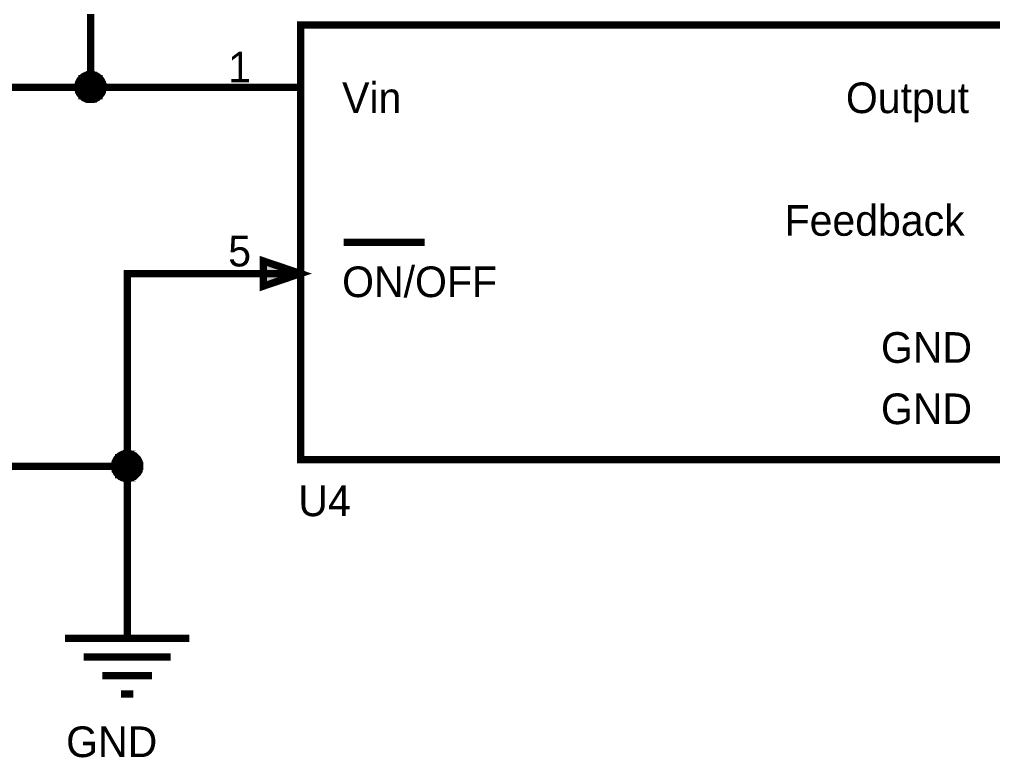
# Model space of a CAD drawing. Header units: millimetres. Extents: x 0 to 800, y 0 to 567.
# Drawn here: x 658.6 to 698.4, y 356.57 to 386.76 of the extents above; entities that cross this region are included whole.
import ezdxf

# ---------------------------------------------------------------- set-up
doc = ezdxf.new("R2010")
doc.units = ezdxf.units.MM
doc.layers.add('Sheet', color=255, linetype='Continuous')

msp = doc.modelspace()

# ---------------------------------------------------------------- linework, layer by layer
at = {"layer": 'Sheet'}
for points, const_width in [([(661.516, 386.983), (661.516, 383.982), (652.019, 383.982), (652.019, 382.997)], 0.3), ([(661.001, 383.982), (661.001, 384.004), (661.001, 384.027), (661.001, 384.072), (661.001, 384.094), (661.023, 384.116), (661.023, 384.139), (661.023, 384.161), (661.046, 384.184), (661.046, 384.206), (661.068, 384.228), (661.068, 384.251), (661.09, 384.273), (661.09, 384.296), (661.113, 384.318), (661.135, 384.34), (661.158, 384.34), (661.158, 384.363), (661.18, 384.385), (661.202, 384.408), (661.225, 384.408), (661.247, 384.43), (661.27, 384.43), (661.292, 384.452), (661.314, 384.452), (661.337, 384.475), (661.359, 384.475), (661.382, 384.475), (661.404, 384.497), (661.426, 384.497), (661.471, 384.497), (661.494, 384.497), (661.516, 384.497)], 0.3), ([(661.001, 383.982), (661.001, 384.004), (661.001, 384.027), (661.001, 384.072), (661.001, 384.094), (661.023, 384.116), (661.023, 384.139), (661.023, 384.161), (661.046, 384.184), (661.046, 384.206), (661.068, 384.228), (661.068, 384.251), (661.09, 384.273), (661.09, 384.296), (661.113, 384.318), (661.135, 384.34), (661.158, 384.34), (661.158, 384.363), (661.18, 384.385), (661.202, 384.408), (661.225, 384.408), (661.247, 384.43), (661.27, 384.43), (661.292, 384.452), (661.314, 384.452), (661.337, 384.475), (661.359, 384.475), (661.382, 384.475), (661.404, 384.497), (661.426, 384.497), (661.471, 384.497), (661.494, 384.497), (661.516, 384.497)], 0.3), ([(661.001, 383.982), (661.001, 384.004), (661.001, 384.027), (661.001, 384.072), (661.001, 384.094), (661.023, 384.116), (661.023, 384.139), (661.023, 384.161), (661.046, 384.184), (661.046, 384.206), (661.068, 384.228), (661.068, 384.251), (661.09, 384.273), (661.09, 384.296), (661.113, 384.318), (661.135, 384.34), (661.158, 384.34), (661.158, 384.363), (661.18, 384.385), (661.202, 384.408), (661.225, 384.408), (661.247, 384.43), (661.27, 384.43), (661.292, 384.452), (661.314, 384.452), (661.337, 384.475), (661.359, 384.475), (661.382, 384.475), (661.404, 384.497), (661.426, 384.497), (661.471, 384.497), (661.494, 384.497), (661.516, 384.497)], 0.3), ([(661.001, 383.982), (661.001, 384.004), (661.001, 384.027), (661.001, 384.072), (661.001, 384.094), (661.023, 384.116), (661.023, 384.139), (661.023, 384.161), (661.046, 384.184), (661.046, 384.206), (661.068, 384.228), (661.068, 384.251), (661.09, 384.273), (661.09, 384.296), (661.113, 384.318), (661.135, 384.34), (661.158, 384.34), (661.158, 384.363), (661.18, 384.385), (661.202, 384.408), (661.225, 384.408), (661.247, 384.43), (661.27, 384.43), (661.292, 384.452), (661.314, 384.452), (661.337, 384.475), (661.359, 384.475), (661.382, 384.475), (661.404, 384.497), (661.426, 384.497), (661.471, 384.497), (661.494, 384.497), (661.516, 384.497)], 0.3), ([(661.001, 383.982), (661.001, 384.004), (661.001, 384.027), (661.001, 384.072), (661.001, 384.094), (661.023, 384.116), (661.023, 384.139), (661.023, 384.161), (661.046, 384.184), (661.046, 384.206), (661.068, 384.228), (661.068, 384.251), (661.09, 384.273), (661.09, 384.296), (661.113, 384.318), (661.135, 384.34), (661.158, 384.34), (661.158, 384.363), (661.18, 384.385), (661.202, 384.408), (661.225, 384.408), (661.247, 384.43), (661.27, 384.43), (661.292, 384.452), (661.314, 384.452), (661.337, 384.475), (661.359, 384.475), (661.382, 384.475), (661.404, 384.497), (661.426, 384.497), (661.471, 384.497), (661.494, 384.497), (661.516, 384.497)], 0.0991), ([(661.001, 383.982), (661.001, 384.004), (661.001, 384.027), (661.001, 384.072), (661.001, 384.094), (661.023, 384.116), (661.023, 384.139), (661.023, 384.161), (661.046, 384.184), (661.046, 384.206), (661.068, 384.228), (661.068, 384.251), (661.09, 384.273), (661.09, 384.296), (661.113, 384.318), (661.135, 384.34), (661.158, 384.34), (661.158, 384.363), (661.18, 384.385), (661.202, 384.408), (661.225, 384.408), (661.247, 384.43), (661.27, 384.43), (661.292, 384.452), (661.314, 384.452), (661.337, 384.475), (661.359, 384.475), (661.382, 384.475), (661.404, 384.497), (661.426, 384.497), (661.471, 384.497), (661.494, 384.497), (661.516, 384.497)], 0.0991), ([(661.001, 383.982), (661.001, 384.004), (661.001, 384.027), (661.001, 384.072), (661.001, 384.094), (661.023, 384.116), (661.023, 384.139), (661.023, 384.161), (661.046, 384.184), (661.046, 384.206), (661.068, 384.228), (661.068, 384.251), (661.09, 384.273), (661.09, 384.296), (661.113, 384.318), (661.135, 384.34), (661.158, 384.34), (661.158, 384.363), (661.18, 384.385), (661.202, 384.408), (661.225, 384.408), (661.247, 384.43), (661.27, 384.43), (661.292, 384.452), (661.314, 384.452), (661.337, 384.475), (661.359, 384.475), (661.382, 384.475), (661.404, 384.497), (661.426, 384.497), (661.471, 384.497), (661.494, 384.497), (661.516, 384.497)], 0.0991), ([(661.001, 383.982), (661.001, 384.004), (661.001, 384.027), (661.001, 384.072), (661.001, 384.094), (661.023, 384.116), (661.023, 384.139), (661.023, 384.161), (661.046, 384.184), (661.046, 384.206), (661.068, 384.228), (661.068, 384.251), (661.09, 384.273), (661.09, 384.296), (661.113, 384.318), (661.135, 384.34), (661.158, 384.34), (661.158, 384.363), (661.18, 384.385), (661.202, 384.408), (661.225, 384.408), (661.247, 384.43), (661.27, 384.43), (661.292, 384.452), (661.314, 384.452), (661.337, 384.475), (661.359, 384.475), (661.382, 384.475), (661.404, 384.497), (661.426, 384.497), (661.471, 384.497), (661.494, 384.497), (661.516, 384.497)], 0.0991), ([(661.516, 384.497), (661.516, 384.497)], 0.3), ([(661.516, 384.497), (661.538, 384.497), (661.561, 384.497), (661.583, 384.497), (661.606, 384.497), (661.628, 384.475), (661.65, 384.475), (661.695, 384.475), (661.718, 384.452), (661.718, 384.452), (661.74, 384.43), (661.762, 384.43), (661.785, 384.408), (661.807, 384.408), (661.83, 384.385), (661.852, 384.363), (661.852, 384.34), (661.874, 384.34), (661.897, 384.318), (661.919, 384.296), (661.919, 384.273), (661.942, 384.251), (661.942, 384.228), (661.964, 384.206), (661.964, 384.184), (661.986, 384.161), (661.986, 384.139), (661.986, 384.116), (662.009, 384.094), (662.009, 384.072), (662.009, 384.027), (662.009, 384.004), (662.009, 383.982)], 0.3), ([(661.516, 384.497), (661.516, 384.497)], 0.3), ([(661.516, 384.497), (661.538, 384.497), (661.561, 384.497), (661.583, 384.497), (661.606, 384.497), (661.628, 384.475), (661.65, 384.475), (661.695, 384.475), (661.718, 384.452), (661.718, 384.452), (661.74, 384.43), (661.762, 384.43), (661.785, 384.408), (661.807, 384.408), (661.83, 384.385), (661.852, 384.363), (661.852, 384.34), (661.874, 384.34), (661.897, 384.318), (661.919, 384.296), (661.919, 384.273), (661.942, 384.251), (661.942, 384.228), (661.964, 384.206), (661.964, 384.184), (661.986, 384.161), (661.986, 384.139), (661.986, 384.116), (662.009, 384.094), (662.009, 384.072), (662.009, 384.027), (662.009, 384.004), (662.009, 383.982)], 0.3), ([(661.516, 384.497), (661.516, 384.497)], 0.3), ([(661.516, 384.497), (661.538, 384.497), (661.561, 384.497), (661.583, 384.497), (661.606, 384.497), (661.628, 384.475), (661.65, 384.475), (661.695, 384.475), (661.718, 384.452), (661.718, 384.452), (661.74, 384.43), (661.762, 384.43), (661.785, 384.408), (661.807, 384.408), (661.83, 384.385), (661.852, 384.363), (661.852, 384.34), (661.874, 384.34), (661.897, 384.318), (661.919, 384.296), (661.919, 384.273), (661.942, 384.251), (661.942, 384.228), (661.964, 384.206), (661.964, 384.184), (661.986, 384.161), (661.986, 384.139), (661.986, 384.116), (662.009, 384.094), (662.009, 384.072), (662.009, 384.027), (662.009, 384.004), (662.009, 383.982)], 0.3), ([(661.516, 384.497), (661.516, 384.497)], 0.3), ([(661.516, 384.497), (661.538, 384.497), (661.561, 384.497), (661.583, 384.497), (661.606, 384.497), (661.628, 384.475), (661.65, 384.475), (661.695, 384.475), (661.718, 384.452), (661.718, 384.452), (661.74, 384.43), (661.762, 384.43), (661.785, 384.408), (661.807, 384.408), (661.83, 384.385), (661.852, 384.363), (661.852, 384.34), (661.874, 384.34), (661.897, 384.318), (661.919, 384.296), (661.919, 384.273), (661.942, 384.251), (661.942, 384.228), (661.964, 384.206), (661.964, 384.184), (661.986, 384.161), (661.986, 384.139), (661.986, 384.116), (662.009, 384.094), (662.009, 384.072), (662.009, 384.027), (662.009, 384.004), (662.009, 383.982)], 0.3), ([(661.516, 384.497), (661.516, 384.497)], 0.0991), ([(661.516, 384.497), (661.538, 384.497), (661.561, 384.497), (661.583, 384.497), (661.606, 384.497), (661.628, 384.475), (661.65, 384.475), (661.695, 384.475), (661.718, 384.452), (661.718, 384.452), (661.74, 384.43), (661.762, 384.43), (661.785, 384.408), (661.807, 384.408), (661.83, 384.385), (661.852, 384.363), (661.852, 384.34), (661.874, 384.34), (661.897, 384.318), (661.919, 384.296), (661.919, 384.273), (661.942, 384.251), (661.942, 384.228), (661.964, 384.206), (661.964, 384.184), (661.986, 384.161), (661.986, 384.139), (661.986, 384.116), (662.009, 384.094), (662.009, 384.072), (662.009, 384.027), (662.009, 384.004), (662.009, 383.982)], 0.0991), ([(661.516, 384.497), (661.516, 384.497)], 0.0991), ([(661.516, 384.497), (661.538, 384.497), (661.561, 384.497), (661.583, 384.497), (661.606, 384.497), (661.628, 384.475), (661.65, 384.475), (661.695, 384.475), (661.718, 384.452), (661.718, 384.452), (661.74, 384.43), (661.762, 384.43), (661.785, 384.408), (661.807, 384.408), (661.83, 384.385), (661.852, 384.363), (661.852, 384.34), (661.874, 384.34), (661.897, 384.318), (661.919, 384.296), (661.919, 384.273), (661.942, 384.251), (661.942, 384.228), (661.964, 384.206), (661.964, 384.184), (661.986, 384.161), (661.986, 384.139), (661.986, 384.116), (662.009, 384.094), (662.009, 384.072), (662.009, 384.027), (662.009, 384.004), (662.009, 383.982)], 0.0991), ([(661.516, 384.497), (661.516, 384.497)], 0.0991), ([(661.516, 384.497), (661.538, 384.497), (661.561, 384.497), (661.583, 384.497), (661.606, 384.497), (661.628, 384.475), (661.65, 384.475), (661.695, 384.475), (661.718, 384.452), (661.718, 384.452), (661.74, 384.43), (661.762, 384.43), (661.785, 384.408), (661.807, 384.408), (661.83, 384.385), (661.852, 384.363), (661.852, 384.34), (661.874, 384.34), (661.897, 384.318), (661.919, 384.296), (661.919, 384.273), (661.942, 384.251), (661.942, 384.228), (661.964, 384.206), (661.964, 384.184), (661.986, 384.161), (661.986, 384.139), (661.986, 384.116), (662.009, 384.094), (662.009, 384.072), (662.009, 384.027), (662.009, 384.004), (662.009, 383.982)], 0.0991), ([(661.516, 384.497), (661.516, 384.497)], 0.0991), ([(661.516, 384.497), (661.538, 384.497), (661.561, 384.497), (661.583, 384.497), (661.606, 384.497), (661.628, 384.475), (661.65, 384.475), (661.695, 384.475), (661.718, 384.452), (661.718, 384.452), (661.74, 384.43), (661.762, 384.43), (661.785, 384.408), (661.807, 384.408), (661.83, 384.385), (661.852, 384.363), (661.852, 384.34), (661.874, 384.34), (661.897, 384.318), (661.919, 384.296), (661.919, 384.273), (661.942, 384.251), (661.942, 384.228), (661.964, 384.206), (661.964, 384.184), (661.986, 384.161), (661.986, 384.139), (661.986, 384.116), (662.009, 384.094), (662.009, 384.072), (662.009, 384.027), (662.009, 384.004), (662.009, 383.982)], 0.0991), ([(661.516, 383.489), (661.494, 383.489), (661.471, 383.489), (661.426, 383.489), (661.404, 383.489), (661.382, 383.512), (661.359, 383.512), (661.337, 383.512), (661.314, 383.534), (661.292, 383.534), (661.27, 383.556), (661.247, 383.556), (661.225, 383.579), (661.202, 383.579), (661.18, 383.601), (661.158, 383.624), (661.158, 383.646), (661.135, 383.646), (661.113, 383.668), (661.09, 383.691), (661.09, 383.713), (661.068, 383.736), (661.068, 383.758), (661.046, 383.78), (661.046, 383.78), (661.023, 383.803), (661.023, 383.848), (661.023, 383.87), (661.001, 383.892), (661.001, 383.915), (661.001, 383.937), (661.001, 383.96), (661.001, 383.982)], 0.3), ([(661.001, 383.982), (661.001, 383.982)], 0.3), ([(661.516, 383.489), (661.494, 383.489), (661.471, 383.489), (661.426, 383.489), (661.404, 383.489), (661.382, 383.512), (661.359, 383.512), (661.337, 383.512), (661.314, 383.534), (661.292, 383.534), (661.27, 383.556), (661.247, 383.556), (661.225, 383.579), (661.202, 383.579), (661.18, 383.601), (661.158, 383.624), (661.158, 383.646), (661.135, 383.646), (661.113, 383.668), (661.09, 383.691), (661.09, 383.713), (661.068, 383.736), (661.068, 383.758), (661.046, 383.78), (661.046, 383.78), (661.023, 383.803), (661.023, 383.848), (661.023, 383.87), (661.001, 383.892), (661.001, 383.915), (661.001, 383.937), (661.001, 383.96), (661.001, 383.982)], 0.3), ([(661.001, 383.982), (661.001, 383.982)], 0.3), ([(661.516, 383.489), (661.494, 383.489), (661.471, 383.489), (661.426, 383.489), (661.404, 383.489), (661.382, 383.512), (661.359, 383.512), (661.337, 383.512), (661.314, 383.534), (661.292, 383.534), (661.27, 383.556), (661.247, 383.556), (661.225, 383.579), (661.202, 383.579), (661.18, 383.601), (661.158, 383.624), (661.158, 383.646), (661.135, 383.646), (661.113, 383.668), (661.09, 383.691), (661.09, 383.713), (661.068, 383.736), (661.068, 383.758), (661.046, 383.78), (661.046, 383.78), (661.023, 383.803), (661.023, 383.848), (661.023, 383.87), (661.001, 383.892), (661.001, 383.915), (661.001, 383.937), (661.001, 383.96), (661.001, 383.982)], 0.3), ([(661.001, 383.982), (661.001, 383.982)], 0.3), ([(661.516, 383.489), (661.494, 383.489), (661.471, 383.489), (661.426, 383.489), (661.404, 383.489), (661.382, 383.512), (661.359, 383.512), (661.337, 383.512), (661.314, 383.534), (661.292, 383.534), (661.27, 383.556), (661.247, 383.556), (661.225, 383.579), (661.202, 383.579), (661.18, 383.601), (661.158, 383.624), (661.158, 383.646), (661.135, 383.646), (661.113, 383.668), (661.09, 383.691), (661.09, 383.713), (661.068, 383.736), (661.068, 383.758), (661.046, 383.78), (661.046, 383.78), (661.023, 383.803), (661.023, 383.848), (661.023, 383.87), (661.001, 383.892), (661.001, 383.915), (661.001, 383.937), (661.001, 383.96), (661.001, 383.982)], 0.3), ([(661.001, 383.982), (661.001, 383.982)], 0.3), ([(662.009, 383.982), (662.009, 383.96), (662.009, 383.937), (662.009, 383.915), (662.009, 383.892), (661.986, 383.87), (661.986, 383.848), (661.986, 383.803), (661.964, 383.78), (661.964, 383.78), (661.942, 383.758), (661.942, 383.736), (661.919, 383.713), (661.919, 383.691), (661.897, 383.668), (661.874, 383.646), (661.852, 383.646), (661.852, 383.624), (661.83, 383.601), (661.807, 383.579), (661.785, 383.579), (661.762, 383.556), (661.74, 383.556), (661.718, 383.534), (661.718, 383.534), (661.695, 383.512), (661.65, 383.512), (661.628, 383.512), (661.606, 383.489), (661.583, 383.489), (661.561, 383.489), (661.538, 383.489), (661.516, 383.489)], 0.3), ([(665.01, 383.982), (661.516, 383.982)], 0.3), ([(662.009, 383.982), (662.009, 383.96), (662.009, 383.937), (662.009, 383.915), (662.009, 383.892), (661.986, 383.87), (661.986, 383.848), (661.986, 383.803), (661.964, 383.78), (661.964, 383.78), (661.942, 383.758), (661.942, 383.736), (661.919, 383.713), (661.919, 383.691), (661.897, 383.668), (661.874, 383.646), (661.852, 383.646), (661.852, 383.624), (661.83, 383.601), (661.807, 383.579), (661.785, 383.579), (661.762, 383.556), (661.74, 383.556), (661.718, 383.534), (661.718, 383.534), (661.695, 383.512), (661.65, 383.512), (661.628, 383.512), (661.606, 383.489), (661.583, 383.489), (661.561, 383.489), (661.538, 383.489), (661.516, 383.489)], 0.3), ([(662.009, 383.982), (662.009, 383.96), (662.009, 383.937), (662.009, 383.915), (662.009, 383.892), (661.986, 383.87), (661.986, 383.848), (661.986, 383.803), (661.964, 383.78), (661.964, 383.78), (661.942, 383.758), (661.942, 383.736), (661.919, 383.713), (661.919, 383.691), (661.897, 383.668), (661.874, 383.646), (661.852, 383.646), (661.852, 383.624), (661.83, 383.601), (661.807, 383.579), (661.785, 383.579), (661.762, 383.556), (661.74, 383.556), (661.718, 383.534), (661.718, 383.534), (661.695, 383.512), (661.65, 383.512), (661.628, 383.512), (661.606, 383.489), (661.583, 383.489), (661.561, 383.489), (661.538, 383.489), (661.516, 383.489)], 0.3), ([(662.009, 383.982), (662.009, 383.96), (662.009, 383.937), (662.009, 383.915), (662.009, 383.892), (661.986, 383.87), (661.986, 383.848), (661.986, 383.803), (661.964, 383.78), (661.964, 383.78), (661.942, 383.758), (661.942, 383.736), (661.919, 383.713), (661.919, 383.691), (661.897, 383.668), (661.874, 383.646), (661.852, 383.646), (661.852, 383.624), (661.83, 383.601), (661.807, 383.579), (661.785, 383.579), (661.762, 383.556), (661.74, 383.556), (661.718, 383.534), (661.718, 383.534), (661.695, 383.512), (661.65, 383.512), (661.628, 383.512), (661.606, 383.489), (661.583, 383.489), (661.561, 383.489), (661.538, 383.489), (661.516, 383.489)], 0.3), ([(662.009, 383.982), (662.009, 383.982), (662.009, 383.982), (662.009, 383.982), (662.009, 383.982), (662.009, 383.982), (662.009, 383.982), (662.009, 383.982), (662.009, 383.982), (662.009, 383.982), (662.009, 383.982), (662.009, 383.982), (662.009, 383.982), (662.009, 383.982), (662.009, 383.982), (662.009, 383.982), (662.009, 383.982), (662.009, 383.982), (662.009, 383.982), (662.009, 383.982), (662.009, 383.982), (662.009, 383.982), (662.009, 383.982), (662.009, 383.982), (662.009, 383.982), (662.009, 383.982), (662.009, 383.982), (662.009, 383.982), (662.009, 383.982), (662.009, 383.982), (662.009, 383.982), (662.009, 383.982), (662.009, 383.982)], 0.3), ([(662.009, 383.982), (662.009, 383.982)], 0.3), ([(662.009, 383.982), (662.009, 383.982), (662.009, 383.982), (662.009, 383.982), (662.009, 383.982), (662.009, 383.982), (662.009, 383.982), (662.009, 383.982), (662.009, 383.982), (662.009, 383.982), (662.009, 383.982), (662.009, 383.982), (662.009, 383.982), (662.009, 383.982), (662.009, 383.982), (662.009, 383.982), (662.009, 383.982), (662.009, 383.982), (662.009, 383.982), (662.009, 383.982), (662.009, 383.982), (662.009, 383.982), (662.009, 383.982), (662.009, 383.982), (662.009, 383.982), (662.009, 383.982), (662.009, 383.982), (662.009, 383.982), (662.009, 383.982), (662.009, 383.982), (662.009, 383.982), (662.009, 383.982), (662.009, 383.982)], 0.3), ([(662.009, 383.982), (662.009, 383.982)], 0.3), ([(662.009, 383.982), (662.009, 383.982), (662.009, 383.982), (662.009, 383.982), (662.009, 383.982), (662.009, 383.982), (662.009, 383.982), (662.009, 383.982), (662.009, 383.982), (662.009, 383.982), (662.009, 383.982), (662.009, 383.982), (662.009, 383.982), (662.009, 383.982), (662.009, 383.982), (662.009, 383.982), (662.009, 383.982), (662.009, 383.982), (662.009, 383.982), (662.009, 383.982), (662.009, 383.982), (662.009, 383.982), (662.009, 383.982), (662.009, 383.982), (662.009, 383.982), (662.009, 383.982), (662.009, 383.982), (662.009, 383.982), (662.009, 383.982), (662.009, 383.982), (662.009, 383.982), (662.009, 383.982), (662.009, 383.982)], 0.3), ([(662.009, 383.982), (662.009, 383.982)], 0.3), ([(662.009, 383.982), (662.009, 383.982), (662.009, 383.982), (662.009, 383.982), (662.009, 383.982), (662.009, 383.982), (662.009, 383.982), (662.009, 383.982), (662.009, 383.982), (662.009, 383.982), (662.009, 383.982), (662.009, 383.982), (662.009, 383.982), (662.009, 383.982), (662.009, 383.982), (662.009, 383.982), (662.009, 383.982), (662.009, 383.982), (662.009, 383.982), (662.009, 383.982), (662.009, 383.982), (662.009, 383.982), (662.009, 383.982), (662.009, 383.982), (662.009, 383.982), (662.009, 383.982), (662.009, 383.982), (662.009, 383.982), (662.009, 383.982), (662.009, 383.982), (662.009, 383.982), (662.009, 383.982), (662.009, 383.982)], 0.3), ([(662.009, 383.982), (662.009, 383.982)], 0.3), ([(670.095, 383.982), (665.01, 383.982)], 0.3), ([(661.516, 383.489), (661.494, 383.489), (661.471, 383.489), (661.426, 383.489), (661.404, 383.489), (661.382, 383.512), (661.359, 383.512), (661.337, 383.512), (661.314, 383.534), (661.292, 383.534), (661.27, 383.556), (661.247, 383.556), (661.225, 383.579), (661.202, 383.579), (661.18, 383.601), (661.158, 383.624), (661.158, 383.646), (661.135, 383.646), (661.113, 383.668), (661.09, 383.691), (661.09, 383.713), (661.068, 383.736), (661.068, 383.758), (661.046, 383.78), (661.046, 383.78), (661.023, 383.803), (661.023, 383.848), (661.023, 383.87), (661.001, 383.892), (661.001, 383.915), (661.001, 383.937), (661.001, 383.96), (661.001, 383.982)], 0.0991), ([(661.001, 383.982), (661.001, 383.982)], 0.0991), ([(661.516, 383.489), (661.494, 383.489), (661.471, 383.489), (661.426, 383.489), (661.404, 383.489), (661.382, 383.512), (661.359, 383.512), (661.337, 383.512), (661.314, 383.534), (661.292, 383.534), (661.27, 383.556), (661.247, 383.556), (661.225, 383.579), (661.202, 383.579), (661.18, 383.601), (661.158, 383.624), (661.158, 383.646), (661.135, 383.646), (661.113, 383.668), (661.09, 383.691), (661.09, 383.713), (661.068, 383.736), (661.068, 383.758), (661.046, 383.78), (661.046, 383.78), (661.023, 383.803), (661.023, 383.848), (661.023, 383.87), (661.001, 383.892), (661.001, 383.915), (661.001, 383.937), (661.001, 383.96), (661.001, 383.982)], 0.0991), ([(661.001, 383.982), (661.001, 383.982)], 0.0991), ([(661.516, 383.489), (661.494, 383.489), (661.471, 383.489), (661.426, 383.489), (661.404, 383.489), (661.382, 383.512), (661.359, 383.512), (661.337, 383.512), (661.314, 383.534), (661.292, 383.534), (661.27, 383.556), (661.247, 383.556), (661.225, 383.579), (661.202, 383.579), (661.18, 383.601), (661.158, 383.624), (661.158, 383.646), (661.135, 383.646), (661.113, 383.668), (661.09, 383.691), (661.09, 383.713), (661.068, 383.736), (661.068, 383.758), (661.046, 383.78), (661.046, 383.78), (661.023, 383.803), (661.023, 383.848), (661.023, 383.87), (661.001, 383.892), (661.001, 383.915), (661.001, 383.937), (661.001, 383.96), (661.001, 383.982)], 0.0991), ([(661.001, 383.982), (661.001, 383.982)], 0.0991), ([(661.516, 383.489), (661.494, 383.489), (661.471, 383.489), (661.426, 383.489), (661.404, 383.489), (661.382, 383.512), (661.359, 383.512), (661.337, 383.512), (661.314, 383.534), (661.292, 383.534), (661.27, 383.556), (661.247, 383.556), (661.225, 383.579), (661.202, 383.579), (661.18, 383.601), (661.158, 383.624), (661.158, 383.646), (661.135, 383.646), (661.113, 383.668), (661.09, 383.691), (661.09, 383.713), (661.068, 383.736), (661.068, 383.758), (661.046, 383.78), (661.046, 383.78), (661.023, 383.803), (661.023, 383.848), (661.023, 383.87), (661.001, 383.892), (661.001, 383.915), (661.001, 383.937), (661.001, 383.96), (661.001, 383.982)], 0.0991), ([(661.001, 383.982), (661.001, 383.982)], 0.0991), ([(662.009, 383.982), (662.009, 383.96), (662.009, 383.937), (662.009, 383.915), (662.009, 383.892), (661.986, 383.87), (661.986, 383.848), (661.986, 383.803), (661.964, 383.78), (661.964, 383.78), (661.942, 383.758), (661.942, 383.736), (661.919, 383.713), (661.919, 383.691), (661.897, 383.668), (661.874, 383.646), (661.852, 383.646), (661.852, 383.624), (661.83, 383.601), (661.807, 383.579), (661.785, 383.579), (661.762, 383.556), (661.74, 383.556), (661.718, 383.534), (661.718, 383.534), (661.695, 383.512), (661.65, 383.512), (661.628, 383.512), (661.606, 383.489), (661.583, 383.489), (661.561, 383.489), (661.538, 383.489), (661.516, 383.489)], 0.0991), ([(662.009, 383.982), (662.009, 383.96), (662.009, 383.937), (662.009, 383.915), (662.009, 383.892), (661.986, 383.87), (661.986, 383.848), (661.986, 383.803), (661.964, 383.78), (661.964, 383.78), (661.942, 383.758), (661.942, 383.736), (661.919, 383.713), (661.919, 383.691), (661.897, 383.668), (661.874, 383.646), (661.852, 383.646), (661.852, 383.624), (661.83, 383.601), (661.807, 383.579), (661.785, 383.579), (661.762, 383.556), (661.74, 383.556), (661.718, 383.534), (661.718, 383.534), (661.695, 383.512), (661.65, 383.512), (661.628, 383.512), (661.606, 383.489), (661.583, 383.489), (661.561, 383.489), (661.538, 383.489), (661.516, 383.489)], 0.0991), ([(662.009, 383.982), (662.009, 383.96), (662.009, 383.937), (662.009, 383.915), (662.009, 383.892), (661.986, 383.87), (661.986, 383.848), (661.986, 383.803), (661.964, 383.78), (661.964, 383.78), (661.942, 383.758), (661.942, 383.736), (661.919, 383.713), (661.919, 383.691), (661.897, 383.668), (661.874, 383.646), (661.852, 383.646), (661.852, 383.624), (661.83, 383.601), (661.807, 383.579), (661.785, 383.579), (661.762, 383.556), (661.74, 383.556), (661.718, 383.534), (661.718, 383.534), (661.695, 383.512), (661.65, 383.512), (661.628, 383.512), (661.606, 383.489), (661.583, 383.489), (661.561, 383.489), (661.538, 383.489), (661.516, 383.489)], 0.0991), ([(662.009, 383.982), (662.009, 383.96), (662.009, 383.937), (662.009, 383.915), (662.009, 383.892), (661.986, 383.87), (661.986, 383.848), (661.986, 383.803), (661.964, 383.78), (661.964, 383.78), (661.942, 383.758), (661.942, 383.736), (661.919, 383.713), (661.919, 383.691), (661.897, 383.668), (661.874, 383.646), (661.852, 383.646), (661.852, 383.624), (661.83, 383.601), (661.807, 383.579), (661.785, 383.579), (661.762, 383.556), (661.74, 383.556), (661.718, 383.534), (661.718, 383.534), (661.695, 383.512), (661.65, 383.512), (661.628, 383.512), (661.606, 383.489), (661.583, 383.489), (661.561, 383.489), (661.538, 383.489), (661.516, 383.489)], 0.0991), ([(662.009, 383.982), (662.009, 383.982), (662.009, 383.982), (662.009, 383.982), (662.009, 383.982), (662.009, 383.982), (662.009, 383.982), (662.009, 383.982), (662.009, 383.982), (662.009, 383.982), (662.009, 383.982), (662.009, 383.982), (662.009, 383.982), (662.009, 383.982), (662.009, 383.982), (662.009, 383.982), (662.009, 383.982), (662.009, 383.982), (662.009, 383.982), (662.009, 383.982), (662.009, 383.982), (662.009, 383.982), (662.009, 383.982), (662.009, 383.982), (662.009, 383.982), (662.009, 383.982), (662.009, 383.982), (662.009, 383.982), (662.009, 383.982), (662.009, 383.982), (662.009, 383.982), (662.009, 383.982), (662.009, 383.982)], 0.0991), ([(662.009, 383.982), (662.009, 383.982)], 0.0991), ([(662.009, 383.982), (662.009, 383.982), (662.009, 383.982), (662.009, 383.982), (662.009, 383.982), (662.009, 383.982), (662.009, 383.982), (662.009, 383.982), (662.009, 383.982), (662.009, 383.982), (662.009, 383.982), (662.009, 383.982), (662.009, 383.982), (662.009, 383.982), (662.009, 383.982), (662.009, 383.982), (662.009, 383.982), (662.009, 383.982), (662.009, 383.982), (662.009, 383.982), (662.009, 383.982), (662.009, 383.982), (662.009, 383.982), (662.009, 383.982), (662.009, 383.982), (662.009, 383.982), (662.009, 383.982), (662.009, 383.982), (662.009, 383.982), (662.009, 383.982), (662.009, 383.982), (662.009, 383.982), (662.009, 383.982)], 0.0991), ([(662.009, 383.982), (662.009, 383.982)], 0.0991), ([(662.009, 383.982), (662.009, 383.982), (662.009, 383.982), (662.009, 383.982), (662.009, 383.982), (662.009, 383.982), (662.009, 383.982), (662.009, 383.982), (662.009, 383.982), (662.009, 383.982), (662.009, 383.982), (662.009, 383.982), (662.009, 383.982), (662.009, 383.982), (662.009, 383.982), (662.009, 383.982), (662.009, 383.982), (662.009, 383.982), (662.009, 383.982), (662.009, 383.982), (662.009, 383.982), (662.009, 383.982), (662.009, 383.982), (662.009, 383.982), (662.009, 383.982), (662.009, 383.982), (662.009, 383.982), (662.009, 383.982), (662.009, 383.982), (662.009, 383.982), (662.009, 383.982), (662.009, 383.982), (662.009, 383.982)], 0.0991), ([(662.009, 383.982), (662.009, 383.982)], 0.0991), ([(662.009, 383.982), (662.009, 383.982), (662.009, 383.982), (662.009, 383.982), (662.009, 383.982), (662.009, 383.982), (662.009, 383.982), (662.009, 383.982), (662.009, 383.982), (662.009, 383.982), (662.009, 383.982), (662.009, 383.982), (662.009, 383.982), (662.009, 383.982), (662.009, 383.982), (662.009, 383.982), (662.009, 383.982), (662.009, 383.982), (662.009, 383.982), (662.009, 383.982), (662.009, 383.982), (662.009, 383.982), (662.009, 383.982), (662.009, 383.982), (662.009, 383.982), (662.009, 383.982), (662.009, 383.982), (662.009, 383.982), (662.009, 383.982), (662.009, 383.982), (662.009, 383.982), (662.009, 383.982), (662.009, 383.982)], 0.0991), ([(662.009, 383.982), (662.009, 383.982)], 0.0991), ([(673.522, 377.643), (671.864, 377.643)], 0.3), ([(675.18, 377.643), (673.522, 377.643)], 0.3), ([(665.01, 376.366), (663.017, 376.366), (663.017, 368.482), (663.017, 363.98)], 0.3), ([(670.095, 376.366), (665.01, 376.366)], 0.3), ([(652.019, 370.296), (652.019, 368.482), (663.017, 368.482)], 0.3), ([(662.502, 368.482), (662.502, 368.505), (662.502, 368.527), (662.502, 368.572), (662.502, 368.594), (662.524, 368.616), (662.524, 368.639), (662.524, 368.661), (662.546, 368.684), (662.546, 368.706), (662.569, 368.728), (662.569, 368.751), (662.591, 368.773), (662.591, 368.796), (662.614, 368.818), (662.636, 368.84), (662.658, 368.84), (662.658, 368.863), (662.681, 368.885), (662.703, 368.908), (662.726, 368.908), (662.748, 368.93), (662.77, 368.93), (662.793, 368.952), (662.815, 368.952), (662.838, 368.975), (662.86, 368.975), (662.882, 368.975), (662.905, 368.997), (662.927, 368.997), (662.972, 368.997), (662.994, 368.997), (663.017, 368.997)], 0.3), ([(662.502, 368.482), (662.502, 368.505), (662.502, 368.527), (662.502, 368.572), (662.502, 368.594), (662.524, 368.616), (662.524, 368.639), (662.524, 368.661), (662.546, 368.684), (662.546, 368.706), (662.569, 368.728), (662.569, 368.751), (662.591, 368.773), (662.591, 368.796), (662.614, 368.818), (662.636, 368.84), (662.658, 368.84), (662.658, 368.863), (662.681, 368.885), (662.703, 368.908), (662.726, 368.908), (662.748, 368.93), (662.77, 368.93), (662.793, 368.952), (662.815, 368.952), (662.838, 368.975), (662.86, 368.975), (662.882, 368.975), (662.905, 368.997), (662.927, 368.997), (662.972, 368.997), (662.994, 368.997), (663.017, 368.997)], 0.3), ([(662.502, 368.482), (662.502, 368.505), (662.502, 368.527), (662.502, 368.572), (662.502, 368.594), (662.524, 368.616), (662.524, 368.639), (662.524, 368.661), (662.546, 368.684), (662.546, 368.706), (662.569, 368.728), (662.569, 368.751), (662.591, 368.773), (662.591, 368.796), (662.614, 368.818), (662.636, 368.84), (662.658, 368.84), (662.658, 368.863), (662.681, 368.885), (662.703, 368.908), (662.726, 368.908), (662.748, 368.93), (662.77, 368.93), (662.793, 368.952), (662.815, 368.952), (662.838, 368.975), (662.86, 368.975), (662.882, 368.975), (662.905, 368.997), (662.927, 368.997), (662.972, 368.997), (662.994, 368.997), (663.017, 368.997)], 0.3), ([(662.502, 368.482), (662.502, 368.505), (662.502, 368.527), (662.502, 368.572), (662.502, 368.594), (662.524, 368.616), (662.524, 368.639), (662.524, 368.661), (662.546, 368.684), (662.546, 368.706), (662.569, 368.728), (662.569, 368.751), (662.591, 368.773), (662.591, 368.796), (662.614, 368.818), (662.636, 368.84), (662.658, 368.84), (662.658, 368.863), (662.681, 368.885), (662.703, 368.908), (662.726, 368.908), (662.748, 368.93), (662.77, 368.93), (662.793, 368.952), (662.815, 368.952), (662.838, 368.975), (662.86, 368.975), (662.882, 368.975), (662.905, 368.997), (662.927, 368.997), (662.972, 368.997), (662.994, 368.997), (663.017, 368.997)], 0.3), ([(662.502, 368.482), (662.502, 368.505), (662.502, 368.527), (662.502, 368.572), (662.502, 368.594), (662.524, 368.616), (662.524, 368.639), (662.524, 368.661), (662.546, 368.684), (662.546, 368.706), (662.569, 368.728), (662.569, 368.751), (662.591, 368.773), (662.591, 368.796), (662.614, 368.818), (662.636, 368.84), (662.658, 368.84), (662.658, 368.863), (662.681, 368.885), (662.703, 368.908), (662.726, 368.908), (662.748, 368.93), (662.77, 368.93), (662.793, 368.952), (662.815, 368.952), (662.838, 368.975), (662.86, 368.975), (662.882, 368.975), (662.905, 368.997), (662.927, 368.997), (662.972, 368.997), (662.994, 368.997), (663.017, 368.997)], 0.0991), ([(662.502, 368.482), (662.502, 368.505), (662.502, 368.527), (662.502, 368.572), (662.502, 368.594), (662.524, 368.616), (662.524, 368.639), (662.524, 368.661), (662.546, 368.684), (662.546, 368.706), (662.569, 368.728), (662.569, 368.751), (662.591, 368.773), (662.591, 368.796), (662.614, 368.818), (662.636, 368.84), (662.658, 368.84), (662.658, 368.863), (662.681, 368.885), (662.703, 368.908), (662.726, 368.908), (662.748, 368.93), (662.77, 368.93), (662.793, 368.952), (662.815, 368.952), (662.838, 368.975), (662.86, 368.975), (662.882, 368.975), (662.905, 368.997), (662.927, 368.997), (662.972, 368.997), (662.994, 368.997), (663.017, 368.997)], 0.0991), ([(662.502, 368.482), (662.502, 368.505), (662.502, 368.527), (662.502, 368.572), (662.502, 368.594), (662.524, 368.616), (662.524, 368.639), (662.524, 368.661), (662.546, 368.684), (662.546, 368.706), (662.569, 368.728), (662.569, 368.751), (662.591, 368.773), (662.591, 368.796), (662.614, 368.818), (662.636, 368.84), (662.658, 368.84), (662.658, 368.863), (662.681, 368.885), (662.703, 368.908), (662.726, 368.908), (662.748, 368.93), (662.77, 368.93), (662.793, 368.952), (662.815, 368.952), (662.838, 368.975), (662.86, 368.975), (662.882, 368.975), (662.905, 368.997), (662.927, 368.997), (662.972, 368.997), (662.994, 368.997), (663.017, 368.997)], 0.0991), ([(662.502, 368.482), (662.502, 368.505), (662.502, 368.527), (662.502, 368.572), (662.502, 368.594), (662.524, 368.616), (662.524, 368.639), (662.524, 368.661), (662.546, 368.684), (662.546, 368.706), (662.569, 368.728), (662.569, 368.751), (662.591, 368.773), (662.591, 368.796), (662.614, 368.818), (662.636, 368.84), (662.658, 368.84), (662.658, 368.863), (662.681, 368.885), (662.703, 368.908), (662.726, 368.908), (662.748, 368.93), (662.77, 368.93), (662.793, 368.952), (662.815, 368.952), (662.838, 368.975), (662.86, 368.975), (662.882, 368.975), (662.905, 368.997), (662.927, 368.997), (662.972, 368.997), (662.994, 368.997), (663.017, 368.997)], 0.0991), ([(663.017, 368.997), (663.017, 368.997)], 0.3), ([(663.017, 368.997), (663.039, 368.997), (663.062, 368.997), (663.084, 368.997), (663.106, 368.997), (663.129, 368.975), (663.151, 368.975), (663.196, 368.975), (663.196, 368.952), (663.218, 368.952), (663.241, 368.93), (663.263, 368.93), (663.286, 368.908), (663.308, 368.908), (663.33, 368.885), (663.353, 368.863), (663.375, 368.84), (663.375, 368.84), (663.398, 368.818), (663.42, 368.796), (663.42, 368.773), (663.442, 368.751), (663.442, 368.728), (663.465, 368.706), (663.465, 368.684), (663.487, 368.661), (663.487, 368.639), (663.487, 368.616), (663.51, 368.594), (663.51, 368.572), (663.51, 368.527), (663.51, 368.505), (663.51, 368.482)], 0.3), ([(663.017, 368.997), (663.017, 368.997)], 0.3), ([(663.017, 368.997), (663.039, 368.997), (663.062, 368.997), (663.084, 368.997), (663.106, 368.997), (663.129, 368.975), (663.151, 368.975), (663.196, 368.975), (663.196, 368.952), (663.218, 368.952), (663.241, 368.93), (663.263, 368.93), (663.286, 368.908), (663.308, 368.908), (663.33, 368.885), (663.353, 368.863), (663.375, 368.84), (663.375, 368.84), (663.398, 368.818), (663.42, 368.796), (663.42, 368.773), (663.442, 368.751), (663.442, 368.728), (663.465, 368.706), (663.465, 368.684), (663.487, 368.661), (663.487, 368.639), (663.487, 368.616), (663.51, 368.594), (663.51, 368.572), (663.51, 368.527), (663.51, 368.505), (663.51, 368.482)], 0.3), ([(663.017, 368.997), (663.017, 368.997)], 0.3), ([(663.017, 368.997), (663.039, 368.997), (663.062, 368.997), (663.084, 368.997), (663.106, 368.997), (663.129, 368.975), (663.151, 368.975), (663.196, 368.975), (663.196, 368.952), (663.218, 368.952), (663.241, 368.93), (663.263, 368.93), (663.286, 368.908), (663.308, 368.908), (663.33, 368.885), (663.353, 368.863), (663.375, 368.84), (663.375, 368.84), (663.398, 368.818), (663.42, 368.796), (663.42, 368.773), (663.442, 368.751), (663.442, 368.728), (663.465, 368.706), (663.465, 368.684), (663.487, 368.661), (663.487, 368.639), (663.487, 368.616), (663.51, 368.594), (663.51, 368.572), (663.51, 368.527), (663.51, 368.505), (663.51, 368.482)], 0.3), ([(663.017, 368.997), (663.017, 368.997)], 0.3), ([(663.017, 368.997), (663.039, 368.997), (663.062, 368.997), (663.084, 368.997), (663.106, 368.997), (663.129, 368.975), (663.151, 368.975), (663.196, 368.975), (663.196, 368.952), (663.218, 368.952), (663.241, 368.93), (663.263, 368.93), (663.286, 368.908), (663.308, 368.908), (663.33, 368.885), (663.353, 368.863), (663.375, 368.84), (663.375, 368.84), (663.398, 368.818), (663.42, 368.796), (663.42, 368.773), (663.442, 368.751), (663.442, 368.728), (663.465, 368.706), (663.465, 368.684), (663.487, 368.661), (663.487, 368.639), (663.487, 368.616), (663.51, 368.594), (663.51, 368.572), (663.51, 368.527), (663.51, 368.505), (663.51, 368.482)], 0.3), ([(663.017, 368.997), (663.017, 368.997)], 0.0991), ([(663.017, 368.997), (663.039, 368.997), (663.062, 368.997), (663.084, 368.997), (663.106, 368.997), (663.129, 368.975), (663.151, 368.975), (663.196, 368.975), (663.196, 368.952), (663.218, 368.952), (663.241, 368.93), (663.263, 368.93), (663.286, 368.908), (663.308, 368.908), (663.33, 368.885), (663.353, 368.863), (663.375, 368.84), (663.375, 368.84), (663.398, 368.818), (663.42, 368.796), (663.42, 368.773), (663.442, 368.751), (663.442, 368.728), (663.465, 368.706), (663.465, 368.684), (663.487, 368.661), (663.487, 368.639), (663.487, 368.616), (663.51, 368.594), (663.51, 368.572), (663.51, 368.527), (663.51, 368.505), (663.51, 368.482)], 0.0991), ([(663.017, 368.997), (663.017, 368.997)], 0.0991), ([(663.017, 368.997), (663.039, 368.997), (663.062, 368.997), (663.084, 368.997), (663.106, 368.997), (663.129, 368.975), (663.151, 368.975), (663.196, 368.975), (663.196, 368.952), (663.218, 368.952), (663.241, 368.93), (663.263, 368.93), (663.286, 368.908), (663.308, 368.908), (663.33, 368.885), (663.353, 368.863), (663.375, 368.84), (663.375, 368.84), (663.398, 368.818), (663.42, 368.796), (663.42, 368.773), (663.442, 368.751), (663.442, 368.728), (663.465, 368.706), (663.465, 368.684), (663.487, 368.661), (663.487, 368.639), (663.487, 368.616), (663.51, 368.594), (663.51, 368.572), (663.51, 368.527), (663.51, 368.505), (663.51, 368.482)], 0.0991), ([(663.017, 368.997), (663.017, 368.997)], 0.0991), ([(663.017, 368.997), (663.039, 368.997), (663.062, 368.997), (663.084, 368.997), (663.106, 368.997), (663.129, 368.975), (663.151, 368.975), (663.196, 368.975), (663.196, 368.952), (663.218, 368.952), (663.241, 368.93), (663.263, 368.93), (663.286, 368.908), (663.308, 368.908), (663.33, 368.885), (663.353, 368.863), (663.375, 368.84), (663.375, 368.84), (663.398, 368.818), (663.42, 368.796), (663.42, 368.773), (663.442, 368.751), (663.442, 368.728), (663.465, 368.706), (663.465, 368.684), (663.487, 368.661), (663.487, 368.639), (663.487, 368.616), (663.51, 368.594), (663.51, 368.572), (663.51, 368.527), (663.51, 368.505), (663.51, 368.482)], 0.0991), ([(663.017, 368.997), (663.017, 368.997)], 0.0991), ([(663.017, 368.997), (663.039, 368.997), (663.062, 368.997), (663.084, 368.997), (663.106, 368.997), (663.129, 368.975), (663.151, 368.975), (663.196, 368.975), (663.196, 368.952), (663.218, 368.952), (663.241, 368.93), (663.263, 368.93), (663.286, 368.908), (663.308, 368.908), (663.33, 368.885), (663.353, 368.863), (663.375, 368.84), (663.375, 368.84), (663.398, 368.818), (663.42, 368.796), (663.42, 368.773), (663.442, 368.751), (663.442, 368.728), (663.465, 368.706), (663.465, 368.684), (663.487, 368.661), (663.487, 368.639), (663.487, 368.616), (663.51, 368.594), (663.51, 368.572), (663.51, 368.527), (663.51, 368.505), (663.51, 368.482)], 0.0991), ([(663.017, 367.989), (662.994, 367.989), (662.972, 367.989), (662.927, 367.989), (662.905, 367.989), (662.882, 368.012), (662.86, 368.012), (662.838, 368.012), (662.815, 368.034), (662.793, 368.034), (662.77, 368.057), (662.748, 368.057), (662.726, 368.079), (662.703, 368.079), (662.681, 368.101), (662.658, 368.124), (662.658, 368.146), (662.636, 368.146), (662.614, 368.169), (662.591, 368.191), (662.591, 368.213), (662.569, 368.236), (662.569, 368.258), (662.546, 368.281), (662.546, 368.281), (662.524, 368.303), (662.524, 368.348), (662.524, 368.37), (662.502, 368.393), (662.502, 368.415), (662.502, 368.437), (662.502, 368.46), (662.502, 368.482)], 0.3), ([(662.502, 368.482), (662.502, 368.482)], 0.3), ([(663.017, 367.989), (662.994, 367.989), (662.972, 367.989), (662.927, 367.989), (662.905, 367.989), (662.882, 368.012), (662.86, 368.012), (662.838, 368.012), (662.815, 368.034), (662.793, 368.034), (662.77, 368.057), (662.748, 368.057), (662.726, 368.079), (662.703, 368.079), (662.681, 368.101), (662.658, 368.124), (662.658, 368.146), (662.636, 368.146), (662.614, 368.169), (662.591, 368.191), (662.591, 368.213), (662.569, 368.236), (662.569, 368.258), (662.546, 368.281), (662.546, 368.281), (662.524, 368.303), (662.524, 368.348), (662.524, 368.37), (662.502, 368.393), (662.502, 368.415), (662.502, 368.437), (662.502, 368.46), (662.502, 368.482)], 0.3), ([(662.502, 368.482), (662.502, 368.482)], 0.3), ([(663.017, 367.989), (662.994, 367.989), (662.972, 367.989), (662.927, 367.989), (662.905, 367.989), (662.882, 368.012), (662.86, 368.012), (662.838, 368.012), (662.815, 368.034), (662.793, 368.034), (662.77, 368.057), (662.748, 368.057), (662.726, 368.079), (662.703, 368.079), (662.681, 368.101), (662.658, 368.124), (662.658, 368.146), (662.636, 368.146), (662.614, 368.169), (662.591, 368.191), (662.591, 368.213), (662.569, 368.236), (662.569, 368.258), (662.546, 368.281), (662.546, 368.281), (662.524, 368.303), (662.524, 368.348), (662.524, 368.37), (662.502, 368.393), (662.502, 368.415), (662.502, 368.437), (662.502, 368.46), (662.502, 368.482)], 0.3), ([(662.502, 368.482), (662.502, 368.482)], 0.3), ([(663.017, 367.989), (662.994, 367.989), (662.972, 367.989), (662.927, 367.989), (662.905, 367.989), (662.882, 368.012), (662.86, 368.012), (662.838, 368.012), (662.815, 368.034), (662.793, 368.034), (662.77, 368.057), (662.748, 368.057), (662.726, 368.079), (662.703, 368.079), (662.681, 368.101), (662.658, 368.124), (662.658, 368.146), (662.636, 368.146), (662.614, 368.169), (662.591, 368.191), (662.591, 368.213), (662.569, 368.236), (662.569, 368.258), (662.546, 368.281), (662.546, 368.281), (662.524, 368.303), (662.524, 368.348), (662.524, 368.37), (662.502, 368.393), (662.502, 368.415), (662.502, 368.437), (662.502, 368.46), (662.502, 368.482)], 0.3), ([(662.502, 368.482), (662.502, 368.482)], 0.3), ([(663.51, 368.482), (663.51, 368.46), (663.51, 368.437), (663.51, 368.415), (663.51, 368.393), (663.487, 368.37), (663.487, 368.348), (663.487, 368.303), (663.465, 368.281), (663.465, 368.281), (663.442, 368.258), (663.442, 368.236), (663.42, 368.213), (663.42, 368.191), (663.398, 368.169), (663.375, 368.146), (663.375, 368.146), (663.353, 368.124), (663.33, 368.101), (663.308, 368.079), (663.286, 368.079), (663.263, 368.057), (663.241, 368.057), (663.218, 368.034), (663.196, 368.034), (663.196, 368.012), (663.151, 368.012), (663.129, 368.012), (663.106, 367.989), (663.084, 367.989), (663.062, 367.989), (663.039, 367.989), (663.017, 367.989)], 0.3), ([(663.51, 368.482), (663.51, 368.46), (663.51, 368.437), (663.51, 368.415), (663.51, 368.393), (663.487, 368.37), (663.487, 368.348), (663.487, 368.303), (663.465, 368.281), (663.465, 368.281), (663.442, 368.258), (663.442, 368.236), (663.42, 368.213), (663.42, 368.191), (663.398, 368.169), (663.375, 368.146), (663.375, 368.146), (663.353, 368.124), (663.33, 368.101), (663.308, 368.079), (663.286, 368.079), (663.263, 368.057), (663.241, 368.057), (663.218, 368.034), (663.196, 368.034), (663.196, 368.012), (663.151, 368.012), (663.129, 368.012), (663.106, 367.989), (663.084, 367.989), (663.062, 367.989), (663.039, 367.989), (663.017, 367.989)], 0.3), ([(663.51, 368.482), (663.51, 368.46), (663.51, 368.437), (663.51, 368.415), (663.51, 368.393), (663.487, 368.37), (663.487, 368.348), (663.487, 368.303), (663.465, 368.281), (663.465, 368.281), (663.442, 368.258), (663.442, 368.236), (663.42, 368.213), (663.42, 368.191), (663.398, 368.169), (663.375, 368.146), (663.375, 368.146), (663.353, 368.124), (663.33, 368.101), (663.308, 368.079), (663.286, 368.079), (663.263, 368.057), (663.241, 368.057), (663.218, 368.034), (663.196, 368.034), (663.196, 368.012), (663.151, 368.012), (663.129, 368.012), (663.106, 367.989), (663.084, 367.989), (663.062, 367.989), (663.039, 367.989), (663.017, 367.989)], 0.3), ([(663.51, 368.482), (663.51, 368.46), (663.51, 368.437), (663.51, 368.415), (663.51, 368.393), (663.487, 368.37), (663.487, 368.348), (663.487, 368.303), (663.465, 368.281), (663.465, 368.281), (663.442, 368.258), (663.442, 368.236), (663.42, 368.213), (663.42, 368.191), (663.398, 368.169), (663.375, 368.146), (663.375, 368.146), (663.353, 368.124), (663.33, 368.101), (663.308, 368.079), (663.286, 368.079), (663.263, 368.057), (663.241, 368.057), (663.218, 368.034), (663.196, 368.034), (663.196, 368.012), (663.151, 368.012), (663.129, 368.012), (663.106, 367.989), (663.084, 367.989), (663.062, 367.989), (663.039, 367.989), (663.017, 367.989)], 0.3), ([(663.51, 368.482), (663.51, 368.482), (663.51, 368.482), (663.51, 368.482), (663.51, 368.482), (663.51, 368.482), (663.51, 368.482), (663.51, 368.482), (663.51, 368.482), (663.51, 368.482), (663.51, 368.482), (663.51, 368.482), (663.51, 368.482), (663.51, 368.482), (663.51, 368.482), (663.51, 368.482), (663.51, 368.482), (663.51, 368.482), (663.51, 368.482), (663.51, 368.482), (663.51, 368.482), (663.51, 368.482), (663.51, 368.482), (663.51, 368.482), (663.51, 368.482), (663.51, 368.482), (663.51, 368.482), (663.51, 368.482), (663.51, 368.482), (663.51, 368.482), (663.51, 368.482), (663.51, 368.482), (663.51, 368.482)], 0.3), ([(663.51, 368.482), (663.51, 368.482)], 0.3), ([(663.51, 368.482), (663.51, 368.482), (663.51, 368.482), (663.51, 368.482), (663.51, 368.482), (663.51, 368.482), (663.51, 368.482), (663.51, 368.482), (663.51, 368.482), (663.51, 368.482), (663.51, 368.482), (663.51, 368.482), (663.51, 368.482), (663.51, 368.482), (663.51, 368.482), (663.51, 368.482), (663.51, 368.482), (663.51, 368.482), (663.51, 368.482), (663.51, 368.482), (663.51, 368.482), (663.51, 368.482), (663.51, 368.482), (663.51, 368.482), (663.51, 368.482), (663.51, 368.482), (663.51, 368.482), (663.51, 368.482), (663.51, 368.482), (663.51, 368.482), (663.51, 368.482), (663.51, 368.482), (663.51, 368.482)], 0.3), ([(663.51, 368.482), (663.51, 368.482)], 0.3), ([(663.51, 368.482), (663.51, 368.482), (663.51, 368.482), (663.51, 368.482), (663.51, 368.482), (663.51, 368.482), (663.51, 368.482), (663.51, 368.482), (663.51, 368.482), (663.51, 368.482), (663.51, 368.482), (663.51, 368.482), (663.51, 368.482), (663.51, 368.482), (663.51, 368.482), (663.51, 368.482), (663.51, 368.482), (663.51, 368.482), (663.51, 368.482), (663.51, 368.482), (663.51, 368.482), (663.51, 368.482), (663.51, 368.482), (663.51, 368.482), (663.51, 368.482), (663.51, 368.482), (663.51, 368.482), (663.51, 368.482), (663.51, 368.482), (663.51, 368.482), (663.51, 368.482), (663.51, 368.482), (663.51, 368.482)], 0.3), ([(663.51, 368.482), (663.51, 368.482)], 0.3), ([(663.51, 368.482), (663.51, 368.482), (663.51, 368.482), (663.51, 368.482), (663.51, 368.482), (663.51, 368.482), (663.51, 368.482), (663.51, 368.482), (663.51, 368.482), (663.51, 368.482), (663.51, 368.482), (663.51, 368.482), (663.51, 368.482), (663.51, 368.482), (663.51, 368.482), (663.51, 368.482), (663.51, 368.482), (663.51, 368.482), (663.51, 368.482), (663.51, 368.482), (663.51, 368.482), (663.51, 368.482), (663.51, 368.482), (663.51, 368.482), (663.51, 368.482), (663.51, 368.482), (663.51, 368.482), (663.51, 368.482), (663.51, 368.482), (663.51, 368.482), (663.51, 368.482), (663.51, 368.482), (663.51, 368.482)], 0.3), ([(663.51, 368.482), (663.51, 368.482)], 0.3), ([(663.017, 367.989), (662.994, 367.989), (662.972, 367.989), (662.927, 367.989), (662.905, 367.989), (662.882, 368.012), (662.86, 368.012), (662.838, 368.012), (662.815, 368.034), (662.793, 368.034), (662.77, 368.057), (662.748, 368.057), (662.726, 368.079), (662.703, 368.079), (662.681, 368.101), (662.658, 368.124), (662.658, 368.146), (662.636, 368.146), (662.614, 368.169), (662.591, 368.191), (662.591, 368.213), (662.569, 368.236), (662.569, 368.258), (662.546, 368.281), (662.546, 368.281), (662.524, 368.303), (662.524, 368.348), (662.524, 368.37), (662.502, 368.393), (662.502, 368.415), (662.502, 368.437), (662.502, 368.46), (662.502, 368.482)], 0.0991), ([(662.502, 368.482), (662.502, 368.482)], 0.0991), ([(663.017, 367.989), (662.994, 367.989), (662.972, 367.989), (662.927, 367.989), (662.905, 367.989), (662.882, 368.012), (662.86, 368.012), (662.838, 368.012), (662.815, 368.034), (662.793, 368.034), (662.77, 368.057), (662.748, 368.057), (662.726, 368.079), (662.703, 368.079), (662.681, 368.101), (662.658, 368.124), (662.658, 368.146), (662.636, 368.146), (662.614, 368.169), (662.591, 368.191), (662.591, 368.213), (662.569, 368.236), (662.569, 368.258), (662.546, 368.281), (662.546, 368.281), (662.524, 368.303), (662.524, 368.348), (662.524, 368.37), (662.502, 368.393), (662.502, 368.415), (662.502, 368.437), (662.502, 368.46), (662.502, 368.482)], 0.0991), ([(662.502, 368.482), (662.502, 368.482)], 0.0991), ([(663.017, 367.989), (662.994, 367.989), (662.972, 367.989), (662.927, 367.989), (662.905, 367.989), (662.882, 368.012), (662.86, 368.012), (662.838, 368.012), (662.815, 368.034), (662.793, 368.034), (662.77, 368.057), (662.748, 368.057), (662.726, 368.079), (662.703, 368.079), (662.681, 368.101), (662.658, 368.124), (662.658, 368.146), (662.636, 368.146), (662.614, 368.169), (662.591, 368.191), (662.591, 368.213), (662.569, 368.236), (662.569, 368.258), (662.546, 368.281), (662.546, 368.281), (662.524, 368.303), (662.524, 368.348), (662.524, 368.37), (662.502, 368.393), (662.502, 368.415), (662.502, 368.437), (662.502, 368.46), (662.502, 368.482)], 0.0991), ([(662.502, 368.482), (662.502, 368.482)], 0.0991), ([(663.017, 367.989), (662.994, 367.989), (662.972, 367.989), (662.927, 367.989), (662.905, 367.989), (662.882, 368.012), (662.86, 368.012), (662.838, 368.012), (662.815, 368.034), (662.793, 368.034), (662.77, 368.057), (662.748, 368.057), (662.726, 368.079), (662.703, 368.079), (662.681, 368.101), (662.658, 368.124), (662.658, 368.146), (662.636, 368.146), (662.614, 368.169), (662.591, 368.191), (662.591, 368.213), (662.569, 368.236), (662.569, 368.258), (662.546, 368.281), (662.546, 368.281), (662.524, 368.303), (662.524, 368.348), (662.524, 368.37), (662.502, 368.393), (662.502, 368.415), (662.502, 368.437), (662.502, 368.46), (662.502, 368.482)], 0.0991), ([(662.502, 368.482), (662.502, 368.482)], 0.0991), ([(663.51, 368.482), (663.51, 368.46), (663.51, 368.437), (663.51, 368.415), (663.51, 368.393), (663.487, 368.37), (663.487, 368.348), (663.487, 368.303), (663.465, 368.281), (663.465, 368.281), (663.442, 368.258), (663.442, 368.236), (663.42, 368.213), (663.42, 368.191), (663.398, 368.169), (663.375, 368.146), (663.375, 368.146), (663.353, 368.124), (663.33, 368.101), (663.308, 368.079), (663.286, 368.079), (663.263, 368.057), (663.241, 368.057), (663.218, 368.034), (663.196, 368.034), (663.196, 368.012), (663.151, 368.012), (663.129, 368.012), (663.106, 367.989), (663.084, 367.989), (663.062, 367.989), (663.039, 367.989), (663.017, 367.989)], 0.0991), ([(663.51, 368.482), (663.51, 368.46), (663.51, 368.437), (663.51, 368.415), (663.51, 368.393), (663.487, 368.37), (663.487, 368.348), (663.487, 368.303), (663.465, 368.281), (663.465, 368.281), (663.442, 368.258), (663.442, 368.236), (663.42, 368.213), (663.42, 368.191), (663.398, 368.169), (663.375, 368.146), (663.375, 368.146), (663.353, 368.124), (663.33, 368.101), (663.308, 368.079), (663.286, 368.079), (663.263, 368.057), (663.241, 368.057), (663.218, 368.034), (663.196, 368.034), (663.196, 368.012), (663.151, 368.012), (663.129, 368.012), (663.106, 367.989), (663.084, 367.989), (663.062, 367.989), (663.039, 367.989), (663.017, 367.989)], 0.0991), ([(663.51, 368.482), (663.51, 368.46), (663.51, 368.437), (663.51, 368.415), (663.51, 368.393), (663.487, 368.37), (663.487, 368.348), (663.487, 368.303), (663.465, 368.281), (663.465, 368.281), (663.442, 368.258), (663.442, 368.236), (663.42, 368.213), (663.42, 368.191), (663.398, 368.169), (663.375, 368.146), (663.375, 368.146), (663.353, 368.124), (663.33, 368.101), (663.308, 368.079), (663.286, 368.079), (663.263, 368.057), (663.241, 368.057), (663.218, 368.034), (663.196, 368.034), (663.196, 368.012), (663.151, 368.012), (663.129, 368.012), (663.106, 367.989), (663.084, 367.989), (663.062, 367.989), (663.039, 367.989), (663.017, 367.989)], 0.0991), ([(663.51, 368.482), (663.51, 368.46), (663.51, 368.437), (663.51, 368.415), (663.51, 368.393), (663.487, 368.37), (663.487, 368.348), (663.487, 368.303), (663.465, 368.281), (663.465, 368.281), (663.442, 368.258), (663.442, 368.236), (663.42, 368.213), (663.42, 368.191), (663.398, 368.169), (663.375, 368.146), (663.375, 368.146), (663.353, 368.124), (663.33, 368.101), (663.308, 368.079), (663.286, 368.079), (663.263, 368.057), (663.241, 368.057), (663.218, 368.034), (663.196, 368.034), (663.196, 368.012), (663.151, 368.012), (663.129, 368.012), (663.106, 367.989), (663.084, 367.989), (663.062, 367.989), (663.039, 367.989), (663.017, 367.989)], 0.0991), ([(663.51, 368.482), (663.51, 368.482), (663.51, 368.482), (663.51, 368.482), (663.51, 368.482), (663.51, 368.482), (663.51, 368.482), (663.51, 368.482), (663.51, 368.482), (663.51, 368.482), (663.51, 368.482), (663.51, 368.482), (663.51, 368.482), (663.51, 368.482), (663.51, 368.482), (663.51, 368.482), (663.51, 368.482), (663.51, 368.482), (663.51, 368.482), (663.51, 368.482), (663.51, 368.482), (663.51, 368.482), (663.51, 368.482), (663.51, 368.482), (663.51, 368.482), (663.51, 368.482), (663.51, 368.482), (663.51, 368.482), (663.51, 368.482), (663.51, 368.482), (663.51, 368.482), (663.51, 368.482), (663.51, 368.482)], 0.0991), ([(663.51, 368.482), (663.51, 368.482)], 0.0991), ([(663.51, 368.482), (663.51, 368.482), (663.51, 368.482), (663.51, 368.482), (663.51, 368.482), (663.51, 368.482), (663.51, 368.482), (663.51, 368.482), (663.51, 368.482), (663.51, 368.482), (663.51, 368.482), (663.51, 368.482), (663.51, 368.482), (663.51, 368.482), (663.51, 368.482), (663.51, 368.482), (663.51, 368.482), (663.51, 368.482), (663.51, 368.482), (663.51, 368.482), (663.51, 368.482), (663.51, 368.482), (663.51, 368.482), (663.51, 368.482), (663.51, 368.482), (663.51, 368.482), (663.51, 368.482), (663.51, 368.482), (663.51, 368.482), (663.51, 368.482), (663.51, 368.482), (663.51, 368.482), (663.51, 368.482)], 0.0991), ([(663.51, 368.482), (663.51, 368.482)], 0.0991), ([(663.51, 368.482), (663.51, 368.482), (663.51, 368.482), (663.51, 368.482), (663.51, 368.482), (663.51, 368.482), (663.51, 368.482), (663.51, 368.482), (663.51, 368.482), (663.51, 368.482), (663.51, 368.482), (663.51, 368.482), (663.51, 368.482), (663.51, 368.482), (663.51, 368.482), (663.51, 368.482), (663.51, 368.482), (663.51, 368.482), (663.51, 368.482), (663.51, 368.482), (663.51, 368.482), (663.51, 368.482), (663.51, 368.482), (663.51, 368.482), (663.51, 368.482), (663.51, 368.482), (663.51, 368.482), (663.51, 368.482), (663.51, 368.482), (663.51, 368.482), (663.51, 368.482), (663.51, 368.482), (663.51, 368.482)], 0.0991), ([(663.51, 368.482), (663.51, 368.482)], 0.0991), ([(663.51, 368.482), (663.51, 368.482), (663.51, 368.482), (663.51, 368.482), (663.51, 368.482), (663.51, 368.482), (663.51, 368.482), (663.51, 368.482), (663.51, 368.482), (663.51, 368.482), (663.51, 368.482), (663.51, 368.482), (663.51, 368.482), (663.51, 368.482), (663.51, 368.482), (663.51, 368.482), (663.51, 368.482), (663.51, 368.482), (663.51, 368.482), (663.51, 368.482), (663.51, 368.482), (663.51, 368.482), (663.51, 368.482), (663.51, 368.482), (663.51, 368.482), (663.51, 368.482), (663.51, 368.482), (663.51, 368.482), (663.51, 368.482), (663.51, 368.482), (663.51, 368.482), (663.51, 368.482), (663.51, 368.482)], 0.0991), ([(663.51, 368.482), (663.51, 368.482)], 0.0991), ([(663.017, 363.98), (663.017, 361.449)], 0.3), ([(660.463, 361.449), (665.548, 361.449)], 0.3), ([(661.225, 360.687), (664.786, 360.687)], 0.3), ([(661.986, 359.926), (664.025, 359.926)], 0.3), ([(662.748, 359.164), (663.263, 359.164)], 0.3)]:
    msp.add_lwpolyline(points, dxfattribs=dict(at, const_width=const_width))
for points, const_width in [([(670.095, 386.536), (700.58, 386.536), (700.58, 368.751), (670.095, 368.751), (670.095, 386.536)], 0.3), ([(670.095, 386.536), (670.095, 368.751), (700.58, 368.751), (700.58, 386.536), (670.095, 386.536), (670.095, 386.536)], 0.0991), ([(668.572, 376.882), (670.095, 376.366), (668.572, 375.851), (668.572, 376.882)], 0.3), ([(668.572, 376.882), (670.095, 376.366), (668.572, 375.851), (668.572, 376.882)], 0.0991)]:
    msp.add_lwpolyline(points, close=True, dxfattribs=dict(at, const_width=const_width))
at = {"layer": 'Sheet', "const_width": 0.508}
for points in [[(661.245, 383.999, 1), (661.753, 383.999, 1)], [(662.745, 368.499, 1), (663.253, 368.499, 1)]]:
    msp.add_lwpolyline(points, format="xyb", close=True, dxfattribs=at)
at = {"layer": 'Sheet'}
msp.add_solid([(668.505, 375.802), (670.235, 376.379), (668.505, 376.956)], dxfattribs=at)

# ---------------------------------------------------------------- texts
for s, height, p in [('1', 1.254, (667.138, 384.184)), ('Vin', 1.2543, (671.797, 382.929)), ('Output', 1.2543, (692.405, 382.929)), ('Feedback', 1.2543, (689.896, 377.912)), ('5', 1.254, (667.138, 376.658)), ('ON/OFF', 1.2543, (671.797, 375.403)), ('GND', 1.2543, (693.838, 372.715)), ('GND', 1.2543, (693.838, 370.207)), ('U4', 1.2543, (670.005, 366.444)), ('GND', 1.2543, (660.508, 356.588))]:
    msp.add_text(s, height=height, dxfattribs=at).set_placement(p)

doc.saveas('drawing.dxf')
